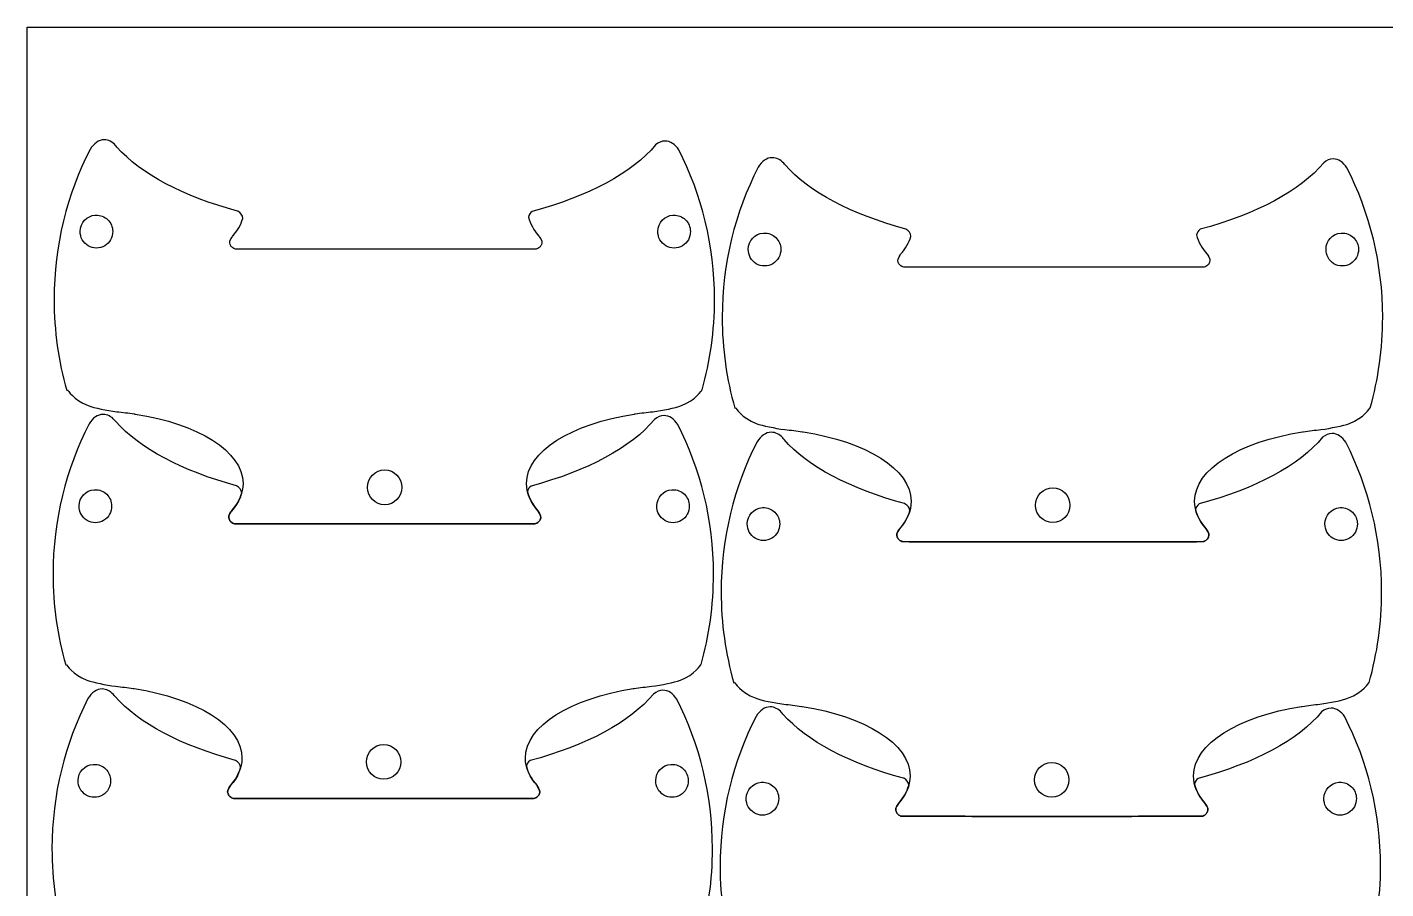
# Model space of a CAD drawing. Extents: x -113 to 191, y 10 to 315.
# Drawn here: x -113.4 to 12.2, y 235.1 to 314.7 of the extents above; entities that cross this region are included whole.
import ezdxf

# ---------------------------------------------------------------- set-up
doc = ezdxf.new("R2010")
doc.units = 0
doc.layers.add('BOTTOMLAYER', color=7, linetype='CONTINUOUS')

msp = doc.modelspace()

# ---------------------------------------------------------------- linework, layer by layer
at = {"layer": 'BOTTOMLAYER', "color": 1}
for p, q in [((-113.422819, 314.736524), (191.126962, 314.736524)), ((-113.422819, 10.186714), (-113.422819, 314.736524)), ((-106.296883, 304.321569), (-106.296883, 304.321598)), ((-44.545857, 302.668937), (-44.545857, 302.668965)), ((-107.125911, 297.354235), (-107.125911, 297.354235)), ((-53.732992, 297.354235), (-53.732992, 297.354235)), ((-45.374885, 295.701603), (-45.374885, 295.701603)), ((8.017976, 295.701603), (8.017976, 295.701603)), ((-75.88745, 294.196888), (-84.6628, 294.196888)), ((-14.136481, 292.544257), (-22.911834, 292.544257)), ((-109.762925, 281.152914), (-109.692369, 281.188192)), ((-51.051881, 281.188192), (-51.043075, 281.188192)), ((-106.393897, 278.930411), (-106.393897, 278.93044)), ((-48.011898, 279.500282), (-47.941343, 279.535559)), ((10.699087, 279.535559), (10.707893, 279.535559)), ((-44.642871, 277.277779), (-44.642871, 277.277807)), ((-80.376533, 273.797495), (-80.376533, 273.797495)), ((-107.222925, 271.963079), (-107.222925, 271.963079)), ((-53.830006, 271.963079), (-53.830006, 271.963079)), ((-18.625565, 272.144862), (-18.625565, 272.144862)), ((-45.471898, 270.310439), (-45.471898, 270.310439)), ((7.920962, 270.310439), (7.920962, 270.310439)), ((-75.984464, 268.805732), (-84.759814, 268.805732)), ((-84.7598, 268.805717), (-75.98445, 268.805717)), ((-14.233495, 267.153084), (-23.008848, 267.153084)), ((-23.008834, 267.15307), (-14.233481, 267.15307)), ((-109.859939, 255.761759), (-109.789383, 255.797037)), ((-51.148894, 255.797037), (-51.140089, 255.797037)), ((-48.108912, 254.109111), (-48.038357, 254.144389)), ((10.602073, 254.144389), (10.610879, 254.144389)), ((-106.490897, 253.539245), (-106.490897, 253.539274)), ((-44.73987, 251.886597), (-44.73987, 251.886625)), ((-80.473547, 248.406343), (-80.473547, 248.406343)), ((-107.319925, 246.571912), (-107.319925, 246.571912)), ((-53.927005, 246.571912), (-53.927005, 246.571912)), ((-18.722579, 246.753695), (-18.722579, 246.753695)), ((-45.568898, 244.919264), (-45.568898, 244.919264)), ((7.823963, 244.919264), (7.823963, 244.919264)), ((-76.081464, 243.414565), (-84.856814, 243.414565)), ((-84.856814, 243.414565), (-76.081464, 243.414565)), ((-14.330495, 241.761917), (-23.105847, 241.761917)), ((-23.105847, 241.761917), (-14.330495, 241.761917))]:
    msp.add_line(p, q, dxfattribs=at)
for points in [[(-106.296883, 304.321598), (-106.809915, 304.321598), (-107.269489, 303.982674), (-107.610981, 303.439653)], [(-105.247369, 303.801222), (-105.547727, 304.128936), (-105.909299, 304.321569), (-106.296883, 304.321569)], [(-54.46502, 304.206945), (-54.77867, 304.206945), (-55.07727, 304.075909), (-55.338145, 303.854167)], [(-53.19502, 303.395556), (-53.53181, 303.894502), (-53.975477, 304.206945), (-54.46502, 304.206945)], [(-107.610981, 303.439653), (-109.732476, 299.276013), (-110.935911, 294.563052), (-110.935911, 289.566666)], [(-105.123897, 303.651292), (-105.164275, 303.703384), (-105.20446, 303.754407), (-105.247369, 303.801222)], [(-93.976119, 297.724624), (-98.994313, 299.085008), (-102.950749, 301.160137), (-105.123897, 303.651292)], [(-55.338145, 303.854167), (-57.486304, 301.258198), (-61.553344, 299.095052), (-66.750506, 297.698194)], [(-49.887728, 289.566666), (-49.887728, 294.548337), (-51.084048, 299.241565), (-53.19502, 303.395556)], [(-44.545857, 302.668965), (-45.058889, 302.668965), (-45.518462, 302.330041), (-45.859954, 301.78702)], [(-43.496343, 302.148589), (-43.796701, 302.476303), (-44.158273, 302.668937), (-44.545857, 302.668937)], [(-45.859954, 301.78702), (-47.981449, 297.62338), (-49.184885, 292.910421), (-49.184885, 287.914034)], [(-43.372871, 301.998658), (-43.413248, 302.050751), (-43.453434, 302.101774), (-43.496343, 302.148589)], [(-32.225138, 296.071991), (-37.243306, 297.432375), (-41.199723, 299.507504), (-43.372871, 301.998658)], [(6.412823, 302.201534), (4.264663, 299.605565), (0.197622, 297.44242), (-4.99954, 296.045561)], [(7.285948, 302.554312), (6.972298, 302.554312), (6.673698, 302.423276), (6.412823, 302.201534)], [(8.555948, 301.742923), (8.219158, 302.241869), (7.775491, 302.554312), (7.285948, 302.554312)], [(11.86324, 287.914034), (11.86324, 292.895705), (10.66692, 297.588932), (8.555948, 301.742923)], [(-93.967314, 297.715818), (-93.970785, 297.716665), (-93.972676, 297.723692), (-93.976119, 297.724624)], [(-93.499884, 297.05436), (-93.503722, 297.339546), (-93.693192, 297.579632), (-93.967314, 297.715818)], [(-66.750506, 297.698194), (-66.937673, 297.571174), (-67.057504, 297.388903), (-67.085645, 297.177846)], [(-108.519383, 295.85493), (-108.521009, 296.64321), (-107.912203, 297.298254), (-107.125911, 297.354235)], [(-107.125911, 297.354235), (-107.105335, 297.354659), (-107.084752, 297.354659), (-107.064175, 297.354235)], [(-107.064175, 297.354235), (-106.659005, 297.365964), (-106.266336, 297.213217), (-105.975594, 296.930782)], [(-105.975594, 296.930782), (-105.684852, 296.648347), (-105.52079, 296.260269), (-105.520772, 295.85493)], [(-94.443564, 295.387499), (-93.982862, 295.912918), (-93.660925, 296.465167), (-93.499884, 297.045555)], [(-93.499884, 297.045555), (-93.499884, 297.048546), (-93.499844, 297.051368), (-93.499884, 297.05436)], [(-67.085645, 297.177846), (-66.936389, 296.550289), (-66.601969, 295.952356), (-66.106686, 295.387499)], [(-55.126464, 295.85493), (-55.128089, 296.64321), (-54.519284, 297.298254), (-53.732992, 297.354235)], [(-53.732992, 297.354235), (-53.712415, 297.354659), (-53.691832, 297.354659), (-53.671256, 297.354235)], [(-53.671256, 297.354235), (-53.266086, 297.365964), (-52.873416, 297.213217), (-52.582674, 296.930782)], [(-52.582674, 296.930782), (-52.291932, 296.648347), (-52.127871, 296.260269), (-52.127853, 295.85493)], [(-107.783217, 294.517925), (-108.253949, 294.796107), (-108.536021, 295.308397), (-108.519383, 295.85493)], [(-105.520772, 295.85493), (-105.504135, 295.308397), (-105.786206, 294.796107), (-106.256939, 294.517925)], [(-94.699328, 294.770138), (-94.750673, 294.956029), (-94.443564, 295.387499), (-94.443564, 295.387499)], [(-66.106686, 295.387499), (-66.106686, 295.387499), (-65.799578, 294.956029), (-65.850922, 294.770138)], [(-54.390297, 294.517925), (-54.86103, 294.796107), (-55.143101, 295.308397), (-55.126464, 295.85493)], [(-52.127853, 295.85493), (-52.111215, 295.308397), (-52.393287, 294.796107), (-52.864019, 294.517925)], [(-46.768357, 294.202298), (-46.769982, 294.990579), (-46.161176, 295.645622), (-45.374885, 295.701603)], [(-45.374885, 295.701603), (-45.354308, 295.702027), (-45.333725, 295.702027), (-45.313148, 295.701603)], [(-45.313148, 295.701603), (-44.907979, 295.713332), (-44.515309, 295.560585), (-44.224567, 295.27815)], [(-44.224567, 295.27815), (-43.933826, 294.995716), (-43.769764, 294.607638), (-43.769746, 294.202298)], [(-32.69258, 293.734868), (-32.23188, 294.260286), (-31.909944, 294.812536), (-31.748902, 295.392923)], [(-32.216333, 296.063186), (-32.219804, 296.064033), (-32.221695, 296.07106), (-32.225138, 296.071991)], [(-31.748902, 295.401728), (-31.75274, 295.686913), (-31.94221, 295.927), (-32.216333, 296.063186)], [(-31.748902, 295.392923), (-31.748902, 295.395914), (-31.748863, 295.398736), (-31.748902, 295.401728)], [(-4.99954, 296.045561), (-5.186707, 295.918542), (-5.306538, 295.736271), (-5.334679, 295.525214)], [(-5.334679, 295.525214), (-5.185423, 294.897657), (-4.851004, 294.299724), (-4.355721, 293.734868)], [(6.624504, 294.202298), (6.622879, 294.990579), (7.231684, 295.645622), (8.017976, 295.701603)], [(8.017976, 295.701603), (8.038553, 295.702027), (8.059136, 295.702027), (8.079712, 295.701603)], [(8.079712, 295.701603), (8.484882, 295.713332), (8.877552, 295.560585), (9.168293, 295.27815)], [(9.168293, 295.27815), (9.459035, 294.995716), (9.623097, 294.607638), (9.623115, 294.202298)], [(-106.256939, 294.517925), (-106.727672, 294.239742), (-107.312484, 294.239742), (-107.783217, 294.517925)], [(-94.584675, 294.479096), (-94.614969, 294.526306), (-94.64798, 294.584249), (-94.699328, 294.770138)], [(-94.328911, 294.26743), (-94.448514, 294.335705), (-94.552719, 294.429293), (-94.584675, 294.479096)], [(-94.161342, 294.205694), (-94.218506, 294.218732), (-94.275419, 294.236893), (-94.328911, 294.26743)], [(-84.6628, 294.196888), (-89.41812, 294.198582), (-90.747029, 294.204847), (-94.161342, 294.205694)], [(-66.388909, 294.205694), (-69.803222, 294.204847), (-71.13213, 294.198553), (-75.88745, 294.196888)], [(-66.221339, 294.26743), (-66.275393, 294.236574), (-66.331078, 294.218704), (-66.388909, 294.205694)], [(-65.965575, 294.479096), (-65.997531, 294.429293), (-66.101736, 294.335705), (-66.221339, 294.26743)], [(-65.850922, 294.770138), (-65.90227, 294.584249), (-65.935281, 294.526306), (-65.965575, 294.479096)], [(-52.864019, 294.517925), (-53.334752, 294.239742), (-53.919564, 294.239742), (-54.390297, 294.517925)], [(-46.03219, 292.865293), (-46.502923, 293.143475), (-46.784994, 293.655766), (-46.768357, 294.202298)], [(-43.769746, 294.202298), (-43.753108, 293.655766), (-44.03518, 293.143475), (-44.505912, 292.865293)], [(7.360671, 292.865293), (6.889938, 293.143475), (6.607867, 293.655766), (6.624504, 294.202298)], [(9.623115, 294.202298), (9.639753, 293.655766), (9.357681, 293.143475), (8.886948, 292.865293)], [(-44.505912, 292.865293), (-44.976645, 292.587111), (-45.561457, 292.587111), (-46.03219, 292.865293)], [(-32.948344, 293.117507), (-32.999688, 293.303398), (-32.69258, 293.734868), (-32.69258, 293.734868)], [(-32.833691, 292.826465), (-32.863985, 292.873675), (-32.896996, 292.931618), (-32.948344, 293.117507)], [(-32.577927, 292.614798), (-32.69753, 292.683074), (-32.801735, 292.776661), (-32.833691, 292.826465)], [(-32.410358, 292.553062), (-32.467522, 292.566101), (-32.524435, 292.584262), (-32.577927, 292.614798)], [(-4.470374, 292.614798), (-4.524428, 292.583943), (-4.580113, 292.566073), (-4.637943, 292.553062)], [(-4.21461, 292.826465), (-4.246566, 292.776661), (-4.350771, 292.683074), (-4.470374, 292.614798)], [(-4.355721, 293.734868), (-4.355721, 293.734868), (-4.048613, 293.303398), (-4.099958, 293.117507)], [(-4.099958, 293.117507), (-4.151305, 292.931618), (-4.184316, 292.873675), (-4.21461, 292.826465)], [(8.886948, 292.865293), (8.416216, 292.587111), (7.831403, 292.587111), (7.360671, 292.865293)], [(-22.911834, 292.544257), (-27.667154, 292.54595), (-28.996059, 292.552216), (-32.410358, 292.553062)], [(-4.637943, 292.553062), (-8.052253, 292.552216), (-9.38116, 292.545922), (-14.136481, 292.544257)], [(-110.935911, 289.566666), (-110.935911, 286.648098), (-110.525484, 283.826494), (-109.762925, 281.152914)], [(-51.043075, 281.188192), (-50.287341, 283.850723), (-49.887728, 286.661668), (-49.887728, 289.566666)], [(-49.184885, 287.914034), (-49.184885, 284.995467), (-48.774457, 282.173863), (-48.011898, 279.500282)], [(10.707893, 279.535559), (11.463627, 282.198092), (11.86324, 285.009036), (11.86324, 287.914034)], [(-109.692369, 281.188192), (-109.692369, 281.188192), (-109.138322, 280.265785), (-107.796189, 279.750623)], [(-52.948061, 279.750623), (-51.605928, 280.265785), (-51.051881, 281.188192), (-51.051881, 281.188192)], [(-107.796189, 279.750623), (-107.172704, 279.511307), (-106.084517, 279.316438), (-105.150356, 279.177359)], [(-106.393897, 278.93044), (-106.906929, 278.93044), (-107.366503, 278.591516), (-107.707994, 278.048495)], [(-105.344383, 278.410064), (-105.644741, 278.737778), (-106.006313, 278.930411), (-106.393897, 278.930411)], [(-105.150356, 279.177359), (-104.594279, 279.124665), (-104.049875, 279.055546), (-103.518758, 278.974512)], [(-103.518758, 278.974512), (-103.511421, 278.973947), (-103.458716, 278.965593), (-103.457022, 278.965706)], [(-103.457022, 278.965706), (-103.456458, 278.965723), (-103.439383, 278.965638), (-103.439383, 278.965706)], [(-103.439383, 278.965706), (-97.649645, 278.065248), (-93.473411, 275.529653), (-93.473411, 272.545148)], [(-67.270839, 272.545148), (-67.270839, 275.529653), (-63.094605, 278.065248), (-57.304867, 278.965706)], [(-57.304867, 278.965706), (-57.304867, 278.965638), (-57.287792, 278.965723), (-57.287228, 278.965706)], [(-57.287228, 278.965706), (-57.285534, 278.965622), (-57.232829, 278.973975), (-57.225492, 278.974512)], [(-57.225492, 278.974512), (-56.694375, 279.055546), (-56.149971, 279.124665), (-55.593894, 279.177359)], [(-55.593894, 279.177359), (-54.659733, 279.316438), (-53.571546, 279.511307), (-52.948061, 279.750623)], [(-54.562034, 278.815787), (-54.875684, 278.815787), (-55.174284, 278.684751), (-55.435159, 278.463009)], [(-53.292034, 278.004398), (-53.628823, 278.503344), (-54.072491, 278.815787), (-54.562034, 278.815787)], [(-47.941343, 279.535559), (-47.941343, 279.535559), (-47.387296, 278.613153), (-46.045162, 278.09799)], [(8.802907, 278.09799), (10.14504, 278.613153), (10.699087, 279.535559), (10.699087, 279.535559)], [(-107.707994, 278.048495), (-109.82949, 273.884857), (-111.032925, 269.171895), (-111.032925, 264.175509)], [(-105.220911, 278.260134), (-105.261289, 278.312226), (-105.301474, 278.363249), (-105.344383, 278.410064)], [(-94.073133, 272.333467), (-99.091327, 273.693852), (-103.047763, 275.768981), (-105.220911, 278.260134)], [(-55.435159, 278.463009), (-57.583318, 275.867042), (-61.650358, 273.703896), (-66.84752, 272.307037)], [(-49.984742, 264.175509), (-49.984742, 269.15718), (-51.181062, 273.850409), (-53.292034, 278.004398)], [(-46.045162, 278.09799), (-45.421677, 277.858674), (-44.33349, 277.663805), (-43.399329, 277.524726)], [(6.157073, 277.524726), (7.091235, 277.663805), (8.179421, 277.858674), (8.802907, 278.09799)], [(-45.956968, 276.395863), (-48.078463, 272.232224), (-49.281898, 267.519247), (-49.281898, 262.522861)], [(-44.642871, 277.277807), (-45.155903, 277.277807), (-45.615476, 276.938884), (-45.956968, 276.395863)], [(-43.593357, 276.757432), (-43.893715, 277.085145), (-44.255286, 277.277779), (-44.642871, 277.277779)], [(-43.469885, 276.607501), (-43.510262, 276.659594), (-43.550448, 276.710617), (-43.593357, 276.757432)], [(-32.322152, 270.680829), (-37.34032, 272.041219), (-41.296737, 274.116348), (-43.469885, 276.607501)], [(-43.399329, 277.524726), (-42.843252, 277.472032), (-42.298849, 277.402913), (-41.767732, 277.321879)], [(-41.767732, 277.321879), (-41.760394, 277.321314), (-41.707689, 277.312961), (-41.705996, 277.313074)], [(-41.705996, 277.313074), (-41.705431, 277.31309), (-41.688357, 277.313006), (-41.688357, 277.313074)], [(-41.688357, 277.313074), (-35.898647, 276.412615), (-31.72243, 273.877021), (-31.72243, 270.892511)], [(-5.519873, 270.892511), (-5.519873, 273.877021), (-1.343639, 276.412615), (4.446101, 277.313074)], [(6.315809, 276.810377), (4.167649, 274.214409), (0.100608, 272.051263), (-5.096554, 270.654399)], [(4.446101, 277.313074), (4.446101, 277.313006), (4.463176, 277.31309), (4.46374, 277.313074)], [(4.46374, 277.313074), (4.465433, 277.312989), (4.518138, 277.321343), (4.525476, 277.321879)], [(4.525476, 277.321879), (5.056593, 277.402913), (5.600997, 277.472032), (6.157073, 277.524726)], [(7.188934, 277.163154), (6.875284, 277.163154), (6.576684, 277.032119), (6.315809, 276.810377)], [(8.458934, 276.351765), (8.122144, 276.850712), (7.678477, 277.163154), (7.188934, 277.163154)], [(11.766226, 262.522861), (11.766226, 267.504532), (10.569906, 272.197776), (8.458934, 276.351765)], [(-81.972853, 272.183536), (-81.972853, 273.072686), (-81.255362, 273.797495), (-80.376533, 273.797495)], [(-80.376533, 273.797495), (-79.497705, 273.797495), (-78.789033, 273.072686), (-78.789033, 272.183536)], [(-93.473411, 272.545148), (-93.473411, 271.645082), (-93.851408, 270.782292), (-94.540564, 269.996328)], [(-66.203686, 269.996328), (-66.892842, 270.782292), (-67.270839, 271.645082), (-67.270839, 272.545148)], [(-108.616397, 270.463773), (-108.618023, 271.252054), (-108.009217, 271.907098), (-107.222925, 271.963079)], [(-107.222925, 271.963079), (-107.202348, 271.963502), (-107.181765, 271.963502), (-107.161189, 271.963079)], [(-107.161189, 271.963079), (-106.756019, 271.974807), (-106.363349, 271.822061), (-106.072608, 271.539626)], [(-106.072608, 271.539626), (-105.781866, 271.257191), (-105.617804, 270.869113), (-105.617786, 270.463773)], [(-94.540578, 269.996342), (-94.079876, 270.521761), (-93.757939, 271.074011), (-93.596897, 271.654398)], [(-94.064328, 272.324662), (-94.067799, 272.325508), (-94.06969, 272.332536), (-94.073133, 272.333467)], [(-93.596897, 271.663203), (-93.600736, 271.948389), (-93.790206, 272.188475), (-94.064328, 272.324662)], [(-93.596897, 271.654398), (-93.596897, 271.65739), (-93.596858, 271.660212), (-93.596897, 271.663203)], [(-80.376533, 270.578398), (-81.255362, 270.578398), (-81.972853, 271.294387), (-81.972853, 272.183536)], [(-78.789033, 272.183536), (-78.789033, 271.294387), (-79.497705, 270.578398), (-80.376533, 270.578398)], [(-66.84752, 272.307037), (-67.034687, 272.180017), (-67.154518, 271.997747), (-67.182659, 271.78669)], [(-67.182659, 271.78669), (-67.033402, 271.159132), (-66.698983, 270.561199), (-66.2037, 269.996342)], [(-55.223478, 270.463773), (-55.225103, 271.252054), (-54.616298, 271.907098), (-53.830006, 271.963079)], [(-53.830006, 271.963079), (-53.809429, 271.963502), (-53.788846, 271.963502), (-53.768269, 271.963079)], [(-53.768269, 271.963079), (-53.363099, 271.974807), (-52.97043, 271.822061), (-52.679688, 271.539626)], [(-52.679688, 271.539626), (-52.388946, 271.257191), (-52.224885, 270.869113), (-52.224867, 270.463773)], [(-20.221885, 270.530898), (-20.221885, 271.420052), (-19.504394, 272.144862), (-18.625565, 272.144862)], [(-18.625565, 272.144862), (-17.746737, 272.144862), (-17.038065, 271.420052), (-17.038065, 270.530898)], [(-107.880231, 269.126768), (-108.350963, 269.40495), (-108.633035, 269.91724), (-108.616397, 270.463773)], [(-105.617786, 270.463773), (-105.601149, 269.91724), (-105.88322, 269.40495), (-106.353953, 269.126768)], [(-94.796342, 269.378981), (-94.847687, 269.564873), (-94.540578, 269.996342), (-94.540578, 269.996342)], [(-94.540564, 269.996328), (-94.540564, 269.996328), (-94.847672, 269.564859), (-94.796328, 269.378967)], [(-66.2037, 269.996342), (-66.2037, 269.996342), (-65.896592, 269.564873), (-65.947936, 269.378981)], [(-65.947922, 269.378967), (-65.896577, 269.564859), (-66.203686, 269.996328), (-66.203686, 269.996328)], [(-54.487311, 269.126768), (-54.958044, 269.40495), (-55.240115, 269.91724), (-55.223478, 270.463773)], [(-52.224867, 270.463773), (-52.208229, 269.91724), (-52.490301, 269.40495), (-52.961033, 269.126768)], [(-46.865371, 268.811127), (-46.867, 269.59941), (-46.258193, 270.254458), (-45.471898, 270.310439)], [(-45.471898, 270.310439), (-45.451322, 270.310863), (-45.430739, 270.310863), (-45.410162, 270.310439)], [(-45.410162, 270.310439), (-45.004991, 270.322168), (-44.612321, 270.16942), (-44.321579, 269.886984)], [(-32.789594, 268.343695), (-32.328894, 268.869115), (-32.006958, 269.421367), (-31.845916, 270.001757)], [(-31.72243, 270.892511), (-31.72243, 269.992441), (-32.100427, 269.129647), (-32.78958, 268.34368)], [(-32.313347, 270.672024), (-32.316818, 270.67287), (-32.318709, 270.679898), (-32.322152, 270.680829)], [(-31.845916, 270.010563), (-31.849754, 270.29575), (-32.039224, 270.535837), (-32.313347, 270.672024)], [(-31.845916, 270.001757), (-31.845916, 270.004749), (-31.845877, 270.007571), (-31.845916, 270.010563)], [(-18.625565, 268.925751), (-19.504394, 268.925751), (-20.221885, 269.641745), (-20.221885, 270.530898)], [(-17.038065, 270.530898), (-17.038065, 269.641745), (-17.746737, 268.925751), (-18.625565, 268.925751)], [(-4.452721, 268.34368), (-5.141876, 269.129647), (-5.519873, 269.992441), (-5.519873, 270.892511)], [(-5.096554, 270.654399), (-5.283721, 270.527379), (-5.403552, 270.345107), (-5.431693, 270.134049)], [(-5.431693, 270.134049), (-5.282437, 269.506488), (-4.948018, 268.908552), (-4.452735, 268.343695)], [(6.52749, 268.811127), (6.525861, 269.59941), (7.134668, 270.254458), (7.920962, 270.310439)], [(7.920962, 270.310439), (7.941539, 270.310863), (7.962122, 270.310863), (7.982698, 270.310439)], [(7.982698, 270.310439), (8.38787, 270.322168), (8.78054, 270.16942), (9.071282, 269.886984)], [(-106.353953, 269.126768), (-106.824686, 268.848586), (-107.409498, 268.848586), (-107.880231, 269.126768)], [(-94.681689, 269.08794), (-94.711983, 269.13515), (-94.744994, 269.193093), (-94.796342, 269.378981)], [(-94.796328, 269.378967), (-94.74498, 269.193079), (-94.711969, 269.135136), (-94.681675, 269.087926)], [(-94.425925, 268.876273), (-94.545528, 268.944548), (-94.649733, 269.038136), (-94.681689, 269.08794)], [(-94.681675, 269.087926), (-94.649719, 269.038122), (-94.545514, 268.944534), (-94.425911, 268.876259)], [(-94.258356, 268.814537), (-94.31552, 268.827576), (-94.372433, 268.845737), (-94.425925, 268.876273)], [(-94.425911, 268.876259), (-94.372419, 268.845722), (-94.315506, 268.827561), (-94.258342, 268.814523)], [(-84.759814, 268.805732), (-89.515134, 268.807425), (-90.844043, 268.81369), (-94.258356, 268.814537)], [(-94.258342, 268.814523), (-90.844029, 268.813676), (-89.51512, 268.807383), (-84.7598, 268.805717)], [(-66.485922, 268.814537), (-69.900236, 268.81369), (-71.229144, 268.807397), (-75.984464, 268.805732)], [(-75.98445, 268.805717), (-71.22913, 268.807411), (-69.900221, 268.813676), (-66.485908, 268.814523)], [(-66.318353, 268.876273), (-66.372407, 268.845418), (-66.428092, 268.827547), (-66.485922, 268.814537)], [(-66.485908, 268.814523), (-66.428078, 268.827533), (-66.372393, 268.845404), (-66.318339, 268.876259)], [(-66.062589, 269.08794), (-66.094545, 269.038136), (-66.19875, 268.944548), (-66.318353, 268.876273)], [(-66.318339, 268.876259), (-66.198736, 268.944534), (-66.094531, 269.038122), (-66.062575, 269.087926)], [(-65.947936, 269.378981), (-65.999284, 269.193093), (-66.032295, 269.13515), (-66.062589, 269.08794)], [(-66.062575, 269.087926), (-66.032281, 269.135136), (-65.99927, 269.193079), (-65.947922, 269.378967)], [(-52.961033, 269.126768), (-53.431766, 268.848586), (-54.016578, 268.848586), (-54.487311, 269.126768)], [(-46.129204, 267.474122), (-46.599937, 267.752304), (-46.882008, 268.264594), (-46.865371, 268.811127)], [(-43.86676, 268.811127), (-43.850122, 268.264594), (-44.132193, 267.752304), (-44.602926, 267.474122)], [(-44.321579, 269.886984), (-44.030836, 269.604547), (-43.866776, 269.216468), (-43.86676, 268.811127)], [(7.263657, 267.474122), (6.792924, 267.752304), (6.510853, 268.264594), (6.52749, 268.811127)], [(9.526101, 268.811127), (9.542739, 268.264594), (9.260667, 267.752304), (8.789935, 267.474122)], [(9.071282, 269.886984), (9.362024, 269.604547), (9.526085, 269.216468), (9.526101, 268.811127)], [(-33.045358, 267.726333), (-33.0967, 267.912225), (-32.789594, 268.343695), (-32.789594, 268.343695)], [(-32.78958, 268.34368), (-32.78958, 268.34368), (-33.096685, 267.912211), (-33.045344, 267.726319)], [(-32.930705, 267.435292), (-32.960999, 267.482502), (-32.99401, 267.540445), (-33.045358, 267.726333)], [(-33.045344, 267.726319), (-32.993996, 267.540431), (-32.960985, 267.482488), (-32.930691, 267.435278)], [(-4.452735, 268.343695), (-4.452735, 268.343695), (-4.145627, 267.912225), (-4.196971, 267.726333)], [(-4.196957, 267.726319), (-4.145612, 267.912211), (-4.452721, 268.34368), (-4.452721, 268.34368)], [(-4.196971, 267.726333), (-4.248319, 267.540445), (-4.28133, 267.482502), (-4.311624, 267.435292)], [(-4.31161, 267.435278), (-4.281316, 267.482488), (-4.248305, 267.540431), (-4.196957, 267.726319)], [(-44.602926, 267.474122), (-45.073659, 267.195939), (-45.658471, 267.195939), (-46.129204, 267.474122)], [(-32.674941, 267.223625), (-32.794544, 267.2919), (-32.898749, 267.385488), (-32.930705, 267.435292)], [(-32.930691, 267.435278), (-32.898735, 267.385474), (-32.79453, 267.291886), (-32.674927, 267.223611)], [(-32.507372, 267.161889), (-32.564536, 267.174928), (-32.621449, 267.193089), (-32.674941, 267.223625)], [(-32.674927, 267.223611), (-32.621434, 267.193075), (-32.564522, 267.174914), (-32.507357, 267.161875)], [(-23.008848, 267.153084), (-27.764168, 267.154777), (-29.093073, 267.161042), (-32.507372, 267.161889)], [(-32.507357, 267.161875), (-29.093058, 267.161028), (-27.764154, 267.154735), (-23.008834, 267.15307)], [(-4.734957, 267.161889), (-8.149267, 267.161042), (-9.478173, 267.154749), (-14.233495, 267.153084)], [(-14.233481, 267.15307), (-9.478159, 267.154763), (-8.149252, 267.161028), (-4.734943, 267.161875)], [(-4.567388, 267.223625), (-4.621442, 267.19277), (-4.677127, 267.174899), (-4.734957, 267.161889)], [(-4.734943, 267.161875), (-4.677113, 267.174885), (-4.621428, 267.192756), (-4.567374, 267.223611)], [(-4.311624, 267.435292), (-4.34358, 267.385488), (-4.447785, 267.2919), (-4.567388, 267.223625)], [(-4.567374, 267.223611), (-4.447771, 267.291886), (-4.343566, 267.385474), (-4.31161, 267.435278)], [(8.789935, 267.474122), (8.319202, 267.195939), (7.73439, 267.195939), (7.263657, 267.474122)], [(-111.032925, 264.175509), (-111.032925, 261.256942), (-110.622498, 258.435338), (-109.859939, 255.761759)], [(-51.140089, 255.797037), (-50.384354, 258.459567), (-49.984742, 261.270511), (-49.984742, 264.175509)], [(-49.281898, 262.522861), (-49.281898, 259.604294), (-48.871471, 256.78269), (-48.108912, 254.109111)], [(10.610879, 254.144389), (11.366613, 256.806919), (11.766226, 259.617863), (11.766226, 262.522861)], [(-109.789383, 255.797037), (-109.789383, 255.797037), (-109.235336, 254.874631), (-107.893203, 254.359468)], [(-53.045075, 254.359468), (-51.702942, 254.874631), (-51.148894, 255.797037), (-51.148894, 255.797037)], [(-107.893203, 254.359468), (-107.269717, 254.120152), (-106.181531, 253.925283), (-105.247369, 253.786204)], [(-105.247369, 253.786204), (-104.691293, 253.73351), (-104.146889, 253.664391), (-103.615772, 253.583357)], [(-57.322506, 253.583357), (-56.791389, 253.664391), (-56.246985, 253.73351), (-55.690908, 253.786204)], [(-55.690908, 253.786204), (-54.756747, 253.925283), (-53.66856, 254.120152), (-53.045075, 254.359468)], [(-48.038357, 254.144389), (-48.038357, 254.144389), (-47.484309, 253.221982), (-46.142176, 252.70682)], [(8.705893, 252.70682), (10.048026, 253.221982), (10.602073, 254.144389), (10.602073, 254.144389)], [(-107.804994, 252.657329), (-109.92649, 248.493691), (-111.129925, 243.780729), (-111.129925, 238.784343)], [(-106.490897, 253.539274), (-107.003929, 253.539274), (-107.463503, 253.20035), (-107.804994, 252.657329)], [(-105.441383, 253.018898), (-105.741741, 253.346612), (-106.103313, 253.539245), (-106.490897, 253.539245)], [(-105.317911, 252.868968), (-105.358288, 252.92106), (-105.398474, 252.972083), (-105.441383, 253.018898)], [(-94.170133, 246.942301), (-99.188326, 248.302685), (-103.144763, 250.377815), (-105.317911, 252.868968)], [(-103.615772, 253.583357), (-103.608434, 253.582792), (-103.555729, 253.574438), (-103.554036, 253.574551)], [(-103.554036, 253.574551), (-103.553472, 253.574568), (-103.536397, 253.574484), (-103.536397, 253.574551)], [(-103.536397, 253.574551), (-97.746659, 252.674093), (-93.570425, 250.138501), (-93.570425, 247.153996)], [(-67.367853, 247.153996), (-67.367853, 250.138501), (-63.191619, 252.674093), (-57.401881, 253.574551)], [(-55.532158, 253.071843), (-57.680318, 250.475876), (-61.747358, 248.31273), (-66.944519, 246.915871)], [(-57.401881, 253.574551), (-57.401881, 253.574484), (-57.384806, 253.574568), (-57.384242, 253.574551)], [(-57.384242, 253.574551), (-57.382548, 253.574467), (-57.329843, 253.58282), (-57.322506, 253.583357)], [(-54.659033, 253.424621), (-54.972684, 253.424621), (-55.271283, 253.293585), (-55.532158, 253.071843)], [(-53.389033, 252.613232), (-53.725823, 253.112178), (-54.169491, 253.424621), (-54.659033, 253.424621)], [(-50.081742, 238.784343), (-50.081742, 243.766014), (-51.278062, 248.459243), (-53.389033, 252.613232)], [(-46.142176, 252.70682), (-45.518691, 252.467504), (-44.430504, 252.272635), (-43.496343, 252.133556)], [(6.06006, 252.133556), (6.994221, 252.272635), (8.082408, 252.467504), (8.705893, 252.70682)], [(-44.73987, 251.886625), (-45.252902, 251.886625), (-45.712476, 251.547702), (-46.053968, 251.004681)], [(-43.690357, 251.36625), (-43.990714, 251.693964), (-44.352286, 251.886597), (-44.73987, 251.886597)], [(-43.566884, 251.216319), (-43.607262, 251.268412), (-43.647447, 251.319435), (-43.690357, 251.36625)], [(-32.419149, 245.289653), (-37.43732, 246.650037), (-41.393737, 248.725166), (-43.566884, 251.216319)], [(-43.496343, 252.133556), (-42.940266, 252.080862), (-42.395862, 252.011743), (-41.864746, 251.930708)], [(-41.864746, 251.930708), (-41.857408, 251.930144), (-41.804703, 251.92179), (-41.80301, 251.921903)], [(-41.80301, 251.921903), (-41.802445, 251.92192), (-41.785371, 251.921835), (-41.785371, 251.921903)], [(-41.785371, 251.921903), (-35.995658, 251.021445), (-31.819444, 248.485853), (-31.819444, 245.501348)], [(-5.616887, 245.501348), (-5.616887, 248.485853), (-1.440653, 251.021445), (4.349087, 251.921903)], [(6.21881, 251.419195), (4.07065, 248.823227), (0.003608, 246.660081), (-5.193554, 245.263223)], [(4.349087, 251.921903), (4.349087, 251.921835), (4.366162, 251.92192), (4.366726, 251.921903)], [(4.366726, 251.921903), (4.36842, 251.921818), (4.421125, 251.930172), (4.428462, 251.930708)], [(4.428462, 251.930708), (4.959579, 252.011743), (5.503983, 252.080862), (6.06006, 252.133556)], [(7.091935, 251.771973), (6.778284, 251.771973), (6.479684, 251.640937), (6.21881, 251.419195)], [(8.361935, 250.960584), (8.025145, 251.45953), (7.581477, 251.771973), (7.091935, 251.771973)], [(-46.053968, 251.004681), (-48.175463, 246.841042), (-49.378898, 242.128081), (-49.378898, 237.131695)], [(11.669226, 237.131695), (11.669226, 242.113366), (10.472906, 246.806594), (8.361935, 250.960584)], [(-82.069867, 246.792384), (-82.069867, 247.681534), (-81.352376, 248.406343), (-80.473547, 248.406343)], [(-80.473547, 248.406343), (-79.594718, 248.406343), (-78.886047, 247.681534), (-78.886047, 246.792384)], [(-108.713397, 245.072607), (-108.715022, 245.860888), (-108.106217, 246.515931), (-107.319925, 246.571912)], [(-107.319925, 246.571912), (-107.299348, 246.572336), (-107.278765, 246.572336), (-107.258189, 246.571912)], [(-107.258189, 246.571912), (-106.853019, 246.583641), (-106.460349, 246.430894), (-106.169607, 246.14846)], [(-106.169607, 246.14846), (-105.878866, 245.866025), (-105.714804, 245.477947), (-105.714786, 245.072607)], [(-93.570425, 247.153996), (-93.570425, 246.25393), (-93.948422, 245.39114), (-94.637578, 244.605176)], [(-94.637578, 244.605176), (-94.176875, 245.130595), (-93.854939, 245.682845), (-93.693897, 246.263232)], [(-94.161328, 246.933496), (-94.164799, 246.934342), (-94.16669, 246.94137), (-94.170133, 246.942301)], [(-93.693897, 246.272037), (-93.697735, 246.557223), (-93.887205, 246.797309), (-94.161328, 246.933496)], [(-93.693897, 246.263232), (-93.693897, 246.266223), (-93.693858, 246.269046), (-93.693897, 246.272037)], [(-80.473547, 245.187246), (-81.352376, 245.187246), (-82.069867, 245.903235), (-82.069867, 246.792384)], [(-78.886047, 246.792384), (-78.886047, 245.903235), (-79.594718, 245.187246), (-80.473547, 245.187246)], [(-66.3007, 244.605176), (-66.989856, 245.39114), (-67.367853, 246.25393), (-67.367853, 247.153996)], [(-66.944519, 246.915871), (-67.131686, 246.788851), (-67.251518, 246.606581), (-67.279658, 246.395524)], [(-67.279658, 246.395524), (-67.130402, 245.767966), (-66.795983, 245.170033), (-66.3007, 244.605176)], [(-55.320478, 245.072607), (-55.322103, 245.860888), (-54.713297, 246.515931), (-53.927005, 246.571912)], [(-53.927005, 246.571912), (-53.906429, 246.572336), (-53.885846, 246.572336), (-53.865269, 246.571912)], [(-53.865269, 246.571912), (-53.460099, 246.583641), (-53.06743, 246.430894), (-52.776688, 246.14846)], [(-52.776688, 246.14846), (-52.485946, 245.866025), (-52.321884, 245.477947), (-52.321866, 245.072607)], [(-20.318899, 245.139736), (-20.318899, 246.028886), (-19.601408, 246.753695), (-18.722579, 246.753695)], [(-18.722579, 246.753695), (-17.843751, 246.753695), (-17.135079, 246.028886), (-17.135079, 245.139736)], [(-107.97723, 243.735602), (-108.447963, 244.013784), (-108.730034, 244.526074), (-108.713397, 245.072607)], [(-105.714786, 245.072607), (-105.698148, 244.526074), (-105.98022, 244.013784), (-106.450953, 243.735602)], [(-54.584311, 243.735602), (-55.055044, 244.013784), (-55.337115, 244.526074), (-55.320478, 245.072607)], [(-52.321866, 245.072607), (-52.305229, 244.526074), (-52.5873, 244.013784), (-53.058033, 243.735602)], [(-46.96237, 243.419959), (-46.963996, 244.208239), (-46.35519, 244.863283), (-45.568898, 244.919264)], [(-45.568898, 244.919264), (-45.548322, 244.919688), (-45.527739, 244.919688), (-45.507162, 244.919264)], [(-45.507162, 244.919264), (-45.101992, 244.930993), (-44.709323, 244.778246), (-44.418581, 244.495811)], [(-31.819444, 245.501348), (-31.819444, 244.601282), (-32.197441, 243.738492), (-32.886594, 242.952528)], [(-32.410344, 245.280847), (-32.413815, 245.281694), (-32.415706, 245.288721), (-32.419149, 245.289653)], [(-31.942916, 244.619389), (-31.946754, 244.904575), (-32.136224, 245.144661), (-32.410344, 245.280847)], [(-18.722579, 243.534597), (-19.601408, 243.534597), (-20.318899, 244.250587), (-20.318899, 245.139736)], [(-17.135079, 245.139736), (-17.135079, 244.250587), (-17.843751, 243.534597), (-18.722579, 243.534597)], [(-4.549735, 242.952528), (-5.23889, 243.738492), (-5.616887, 244.601282), (-5.616887, 245.501348)], [(-5.193554, 245.263223), (-5.38072, 245.136203), (-5.500552, 244.953932), (-5.528692, 244.742875)], [(6.43049, 243.419959), (6.428865, 244.208239), (7.037671, 244.863283), (7.823963, 244.919264)], [(7.823963, 244.919264), (7.844539, 244.919688), (7.865122, 244.919688), (7.885699, 244.919264)], [(7.885699, 244.919264), (8.290869, 244.930993), (8.683538, 244.778246), (8.97428, 244.495811)], [(-106.450953, 243.735602), (-106.921685, 243.45742), (-107.506498, 243.45742), (-107.97723, 243.735602)], [(-94.893342, 243.987815), (-94.944686, 244.173707), (-94.637578, 244.605176), (-94.637578, 244.605176)], [(-94.637578, 244.605176), (-94.637578, 244.605176), (-94.944686, 244.173707), (-94.893342, 243.987815)], [(-94.778689, 243.696774), (-94.808983, 243.743984), (-94.841994, 243.801927), (-94.893342, 243.987815)], [(-94.893342, 243.987815), (-94.841994, 243.801927), (-94.808983, 243.743984), (-94.778689, 243.696774)], [(-94.522925, 243.485107), (-94.642528, 243.553382), (-94.746733, 243.64697), (-94.778689, 243.696774)], [(-94.778689, 243.696774), (-94.746733, 243.64697), (-94.642528, 243.553382), (-94.522925, 243.485107)], [(-66.159589, 243.696774), (-66.191545, 243.64697), (-66.29575, 243.553382), (-66.415353, 243.485107)], [(-66.415353, 243.485107), (-66.29575, 243.553382), (-66.191545, 243.64697), (-66.159589, 243.696774)], [(-66.3007, 244.605176), (-66.3007, 244.605176), (-65.993591, 244.173707), (-66.044936, 243.987815)], [(-66.044936, 243.987815), (-65.993591, 244.173707), (-66.3007, 244.605176), (-66.3007, 244.605176)], [(-66.044936, 243.987815), (-66.096284, 243.801927), (-66.129295, 243.743984), (-66.159589, 243.696774)], [(-66.159589, 243.696774), (-66.129295, 243.743984), (-66.096284, 243.801927), (-66.044936, 243.987815)], [(-53.058033, 243.735602), (-53.528766, 243.45742), (-54.113578, 243.45742), (-54.584311, 243.735602)], [(-44.418581, 244.495811), (-44.127839, 244.213376), (-43.963777, 243.825298), (-43.963759, 243.419959)], [(-32.886594, 242.952528), (-32.425891, 243.477947), (-32.103957, 244.030197), (-31.942916, 244.610584)], [(-31.942916, 244.610584), (-31.942916, 244.613575), (-31.942876, 244.616397), (-31.942916, 244.619389)], [(-5.528692, 244.742875), (-5.379436, 244.115318), (-5.045017, 243.517385), (-4.549735, 242.952528)], [(8.97428, 244.495811), (9.265022, 244.213376), (9.429083, 243.825298), (9.429101, 243.419959)], [(-94.355356, 243.423371), (-94.41252, 243.436409), (-94.469433, 243.45457), (-94.522925, 243.485107)], [(-94.522925, 243.485107), (-94.469433, 243.45457), (-94.41252, 243.436409), (-94.355356, 243.423371)], [(-84.856814, 243.414565), (-89.612134, 243.416259), (-90.941042, 243.422524), (-94.355356, 243.423371)], [(-94.355356, 243.423371), (-90.941042, 243.422524), (-89.612134, 243.416231), (-84.856814, 243.414565)], [(-66.582922, 243.423371), (-69.997235, 243.422524), (-71.326144, 243.416231), (-76.081464, 243.414565)], [(-76.081464, 243.414565), (-71.326144, 243.416259), (-69.997235, 243.422524), (-66.582922, 243.423371)], [(-66.415353, 243.485107), (-66.469407, 243.454252), (-66.525092, 243.436381), (-66.582922, 243.423371)], [(-66.582922, 243.423371), (-66.525092, 243.436381), (-66.469407, 243.454252), (-66.415353, 243.485107)], [(-46.226204, 242.082954), (-46.696937, 242.361136), (-46.979008, 242.873426), (-46.96237, 243.419959)], [(-43.963759, 243.419959), (-43.947122, 242.873426), (-44.229193, 242.361136), (-44.699926, 242.082954)], [(-33.142355, 242.335167), (-33.193699, 242.521058), (-32.886594, 242.952528), (-32.886594, 242.952528)], [(-32.886594, 242.952528), (-32.886594, 242.952528), (-33.193699, 242.521058), (-33.142355, 242.335167)], [(-4.549735, 242.952528), (-4.549735, 242.952528), (-4.242626, 242.521058), (-4.293971, 242.335167)], [(-4.293971, 242.335167), (-4.242626, 242.521058), (-4.549735, 242.952528), (-4.549735, 242.952528)], [(7.166657, 242.082954), (6.695924, 242.361136), (6.413853, 242.873426), (6.43049, 243.419959)], [(9.429101, 243.419959), (9.445739, 242.873426), (9.163668, 242.361136), (8.692935, 242.082954)], [(-44.699926, 242.082954), (-45.170659, 241.804771), (-45.755471, 241.804771), (-46.226204, 242.082954)], [(-33.027705, 242.044125), (-33.057998, 242.091336), (-33.091007, 242.149279), (-33.142355, 242.335167)], [(-33.142355, 242.335167), (-33.091007, 242.149279), (-33.057998, 242.091336), (-33.027705, 242.044125)], [(-32.771941, 241.832459), (-32.891544, 241.900734), (-32.995749, 241.994322), (-33.027705, 242.044125)], [(-33.027705, 242.044125), (-32.995749, 241.994322), (-32.891544, 241.900734), (-32.771941, 241.832459)], [(-32.604371, 241.770723), (-32.661535, 241.783761), (-32.718448, 241.801922), (-32.771941, 241.832459)], [(-32.771941, 241.832459), (-32.718448, 241.801922), (-32.661535, 241.783761), (-32.604371, 241.770723)], [(-23.105847, 241.761917), (-27.861168, 241.763611), (-29.190072, 241.769876), (-32.604371, 241.770723)], [(-32.604371, 241.770723), (-29.190072, 241.769876), (-27.861168, 241.763582), (-23.105847, 241.761917)], [(-4.831957, 241.770723), (-8.246266, 241.769876), (-9.575173, 241.763582), (-14.330495, 241.761917)], [(-14.330495, 241.761917), (-9.575173, 241.763611), (-8.246266, 241.769876), (-4.831957, 241.770723)], [(-4.664387, 241.832459), (-4.718441, 241.801603), (-4.774127, 241.783733), (-4.831957, 241.770723)], [(-4.831957, 241.770723), (-4.774127, 241.783733), (-4.718441, 241.801603), (-4.664387, 241.832459)], [(-4.408624, 242.044125), (-4.44058, 241.994322), (-4.544784, 241.900734), (-4.664387, 241.832459)], [(-4.664387, 241.832459), (-4.544784, 241.900734), (-4.44058, 241.994322), (-4.408624, 242.044125)], [(-4.293971, 242.335167), (-4.345319, 242.149279), (-4.37833, 242.091336), (-4.408624, 242.044125)], [(-4.408624, 242.044125), (-4.37833, 242.091336), (-4.345319, 242.149279), (-4.293971, 242.335167)], [(8.692935, 242.082954), (8.222202, 241.804771), (7.63739, 241.804771), (7.166657, 242.082954)], [(-111.129925, 238.784343), (-111.129925, 235.865776), (-110.719497, 233.044172), (-109.956939, 230.370593)], [(-51.237089, 230.405871), (-50.481354, 233.0684), (-50.081742, 235.879345), (-50.081742, 238.784343)], [(-49.378898, 237.131695), (-49.378898, 234.213128), (-48.968471, 231.391523), (-48.205912, 228.717945)], [(10.513879, 228.753223), (11.269614, 231.415752), (11.669226, 234.226697), (11.669226, 237.131695)]]:
    msp.add_open_spline(points, degree=3, dxfattribs=at)

doc.saveas('drawing.dxf')
